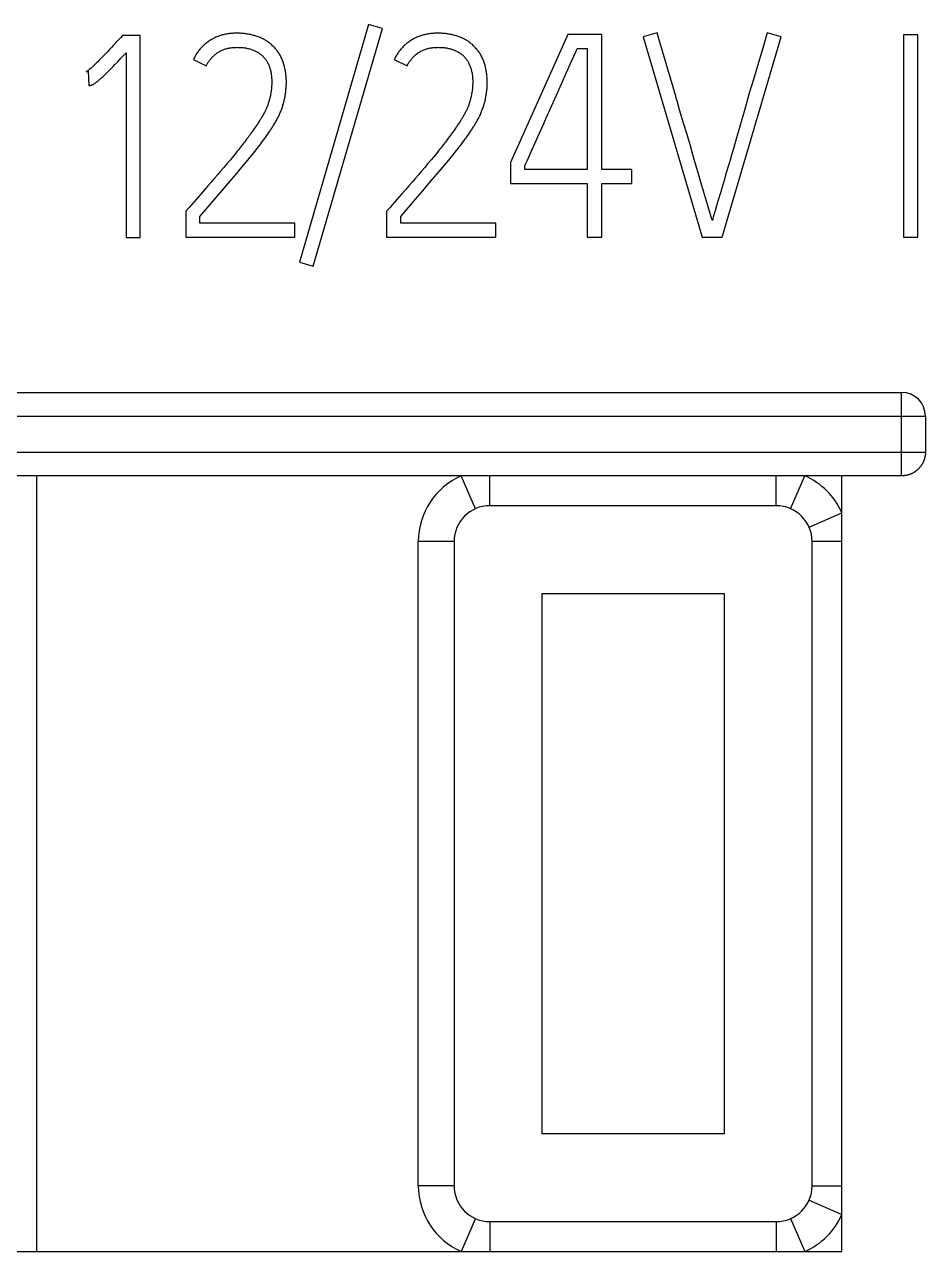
# Model space of a CAD drawing. Extents: x 0 to 420, y 0 to 297.
# Drawn here: x 125.96 to 133.51, y 212.15 to 222.43 of the extents above; entities that cross this region are included whole.
import ezdxf

# ---------------------------------------------------------------- set-up
doc = ezdxf.new("R2010")
doc.units = 0
doc.header["$LTSCALE"] = 23.1
doc.layers.add('10000_FRONT', color=7, linetype='CONTINUOUS')
doc.layers.add('10500_FRONT_LABELING', color=7, linetype='CONTINUOUS')

msp = doc.modelspace()

# ---------------------------------------------------------------- linework, layer by layer
at = {"layer": '10000_FRONT', "color": 7, "linetype": 'CONTINUOUS'}
for p, q in [((122.758, 219.348), (133.308, 219.348)), ((133.308, 218.648), (133.308, 219.348)), ((122.758, 219.148), (133.508, 219.148)), ((133.508, 219.148), (133.508, 218.848)), ((118.69, 218.848), (133.508, 218.848)), ((133.308, 218.648), (118.274, 218.648)), ((126.058, 218.648), (126.058, 212.148)), ((129.738, 218.373), (129.618, 218.648)), ((129.858, 218.398), (129.858, 218.648)), ((132.258, 218.398), (132.258, 218.648)), ((132.378, 218.373), (132.498, 218.648)), ((132.808, 212.148), (132.808, 218.648)), ((132.258, 218.398), (129.858, 218.398)), ((132.533, 218.218), (132.808, 218.338)), ((129.258, 212.698), (129.258, 218.098)), ((129.558, 218.098), (129.258, 218.098)), ((129.558, 218.098), (129.558, 212.698)), ((132.558, 212.698), (132.558, 218.098)), ((132.808, 218.098), (132.558, 218.098)), ((130.295, 213.135), (130.295, 217.661)), ((130.295, 217.661), (131.821, 217.661)), ((131.821, 217.661), (131.821, 213.135)), ((131.821, 213.135), (130.295, 213.135)), ((129.558, 212.698), (129.258, 212.698)), ((132.558, 212.698), (132.808, 212.698)), ((132.533, 212.578), (132.808, 212.458)), ((129.738, 212.423), (129.618, 212.148)), ((129.858, 212.398), (129.858, 212.148)), ((129.858, 212.398), (132.258, 212.398)), ((132.258, 212.398), (132.258, 212.148)), ((132.378, 212.423), (132.498, 212.148)), ((118.558, 212.148), (132.808, 212.148))]:
    msp.add_line(p, q, dxfattribs=at)
msp.add_lwpolyline([(133.508, 218.848), (133.508, 218.844), (133.508, 218.841), (133.508, 218.837), (133.508, 218.834), (133.507, 218.83), (133.507, 218.826), (133.506, 218.823), (133.506, 218.819), (133.505, 218.816), (133.505, 218.812), (133.504, 218.809), (133.503, 218.805), (133.503, 218.802), (133.502, 218.798), (133.501, 218.795), (133.5, 218.792), (133.499, 218.788), (133.498, 218.785), (133.497, 218.781), (133.495, 218.778), (133.494, 218.775), (133.493, 218.771), (133.491, 218.768), (133.49, 218.765), (133.488, 218.762), (133.487, 218.758), (133.485, 218.755), (133.483, 218.752), (133.482, 218.749), (133.48, 218.746), (133.478, 218.743), (133.476, 218.74), (133.474, 218.737), (133.472, 218.734), (133.47, 218.731), (133.468, 218.728), (133.466, 218.725), (133.464, 218.723), (133.462, 218.72), (133.459, 218.717), (133.457, 218.714), (133.455, 218.712), (133.452, 218.709), (133.45, 218.707), (133.447, 218.704), (133.445, 218.702), (133.442, 218.699), (133.439, 218.697), (133.437, 218.695), (133.434, 218.692), (133.431, 218.69), (133.428, 218.688), (133.425, 218.686), (133.422, 218.684), (133.419, 218.682), (133.416, 218.68), (133.413, 218.678), (133.41, 218.676), (133.407, 218.674), (133.404, 218.673), (133.401, 218.671), (133.398, 218.669), (133.395, 218.668), (133.391, 218.666), (133.388, 218.665), (133.385, 218.663), (133.382, 218.662), (133.378, 218.661), (133.375, 218.66), (133.372, 218.658), (133.368, 218.657), (133.365, 218.656), (133.361, 218.655), (133.358, 218.654), (133.354, 218.653), (133.351, 218.653), (133.347, 218.652), (133.344, 218.651), (133.34, 218.651), (133.337, 218.65), (133.333, 218.65), (133.33, 218.649), (133.326, 218.649), (133.322, 218.648), (133.319, 218.648), (133.315, 218.648), (133.312, 218.648), (133.308, 218.648)], dxfattribs=at)
for centre, radius, start, end in [((133.308, 219.148), 0.2, 0, 90), ((129.858, 218.098), 0.6, 113.5565, 180), ((132.258, 218.098), 0.6, 23.5565, 66.4435), ((129.858, 218.098), 0.3, 90, 180), ((132.258, 218.098), 0.3, 0, 90), ((129.858, 212.698), 0.6, 180, 246.4435), ((129.858, 212.698), 0.3, 180, 270), ((132.258, 212.698), 0.3, 270, 360), ((132.258, 212.698), 0.6, 293.5565, 336.4435)]:
    msp.add_arc(centre, radius, start, end, dxfattribs=at)
at = {"layer": '10500_FRONT_LABELING', "color": 7, "linetype": 'CONTINUOUS'}
for p, q in [((128.84, 222.43), (128.261, 220.438)), ((128.957, 222.397), (128.84, 222.43)), ((126.778, 222.339), (126.761, 222.32)), ((126.928, 222.339), (126.778, 222.339)), ((126.928, 220.646), (126.928, 222.339)), ((128.378, 220.405), (128.957, 222.397)), ((130.512, 222.348), (130.031, 221.273)), ((130.795, 222.348), (130.512, 222.348)), ((130.795, 221.216), (130.795, 222.348)), ((131.26, 222.36), (131.143, 222.327)), ((131.143, 222.327), (131.638, 220.648)), ((131.282, 222.284), (131.26, 222.36)), ((131.805, 220.648), (132.298, 222.327)), ((132.181, 222.36), (132.15, 222.253)), ((132.298, 222.327), (132.181, 222.36)), ((133.324, 222.343), (133.324, 220.648)), ((133.443, 222.343), (133.324, 222.343)), ((133.443, 220.648), (133.443, 222.343)), ((126.67, 222.221), (126.653, 222.203)), ((126.686, 222.238), (126.67, 222.221)), ((126.702, 222.255), (126.686, 222.238)), ((130.543, 222.123), (130.58, 222.206)), ((130.58, 222.206), (130.59, 222.23)), ((130.59, 222.23), (130.674, 222.23)), ((130.674, 222.23), (130.674, 221.216)), ((131.304, 222.208), (131.282, 222.284)), ((132.15, 222.253), (132.102, 222.094)), ((126.593, 222.14), (126.582, 222.129)), ((126.604, 222.152), (126.593, 222.14)), ((126.621, 222.169), (126.604, 222.152)), ((126.637, 222.186), (126.621, 222.169)), ((126.653, 222.203), (126.637, 222.186)), ((126.716, 222.095), (126.739, 222.119)), ((126.739, 222.119), (126.766, 222.148)), ((126.766, 222.148), (126.809, 222.192)), ((126.809, 222.192), (126.809, 220.646)), ((127.373, 222.138), (127.48, 222.084)), ((129.057, 222.138), (129.164, 222.084)), ((130.417, 221.839), (130.543, 222.123)), ((126.475, 222.034), (126.49, 222.039)), ((126.49, 222.039), (126.497, 221.919)), ((126.617, 221.996), (126.625, 222.004)), ((126.625, 222.004), (126.633, 222.012)), ((126.633, 222.012), (126.641, 222.02)), ((126.641, 222.02), (126.649, 222.027)), ((126.649, 222.027), (126.661, 222.039)), ((126.661, 222.039), (126.673, 222.051)), ((126.673, 222.051), (126.685, 222.063)), ((126.685, 222.063), (126.701, 222.079)), ((126.701, 222.079), (126.716, 222.095)), ((132.102, 222.094), (132.063, 221.961)), ((132.063, 221.961), (132.032, 221.854)), ((132.032, 221.854), (131.994, 221.721)), ((131.459, 221.678), (131.448, 221.716)), ((131.994, 221.721), (131.925, 221.481)), ((127.909, 221.596), (127.901, 221.584)), ((127.917, 221.608), (127.909, 221.596)), ((127.925, 221.619), (127.917, 221.608)), ((129.593, 221.596), (129.585, 221.584)), ((129.601, 221.608), (129.593, 221.596)), ((129.608, 221.619), (129.601, 221.608)), ((130.198, 221.353), (130.31, 221.602)), ((131.47, 221.64), (131.459, 221.678)), ((131.481, 221.603), (131.47, 221.64)), ((131.51, 221.508), (131.481, 221.603)), ((127.836, 221.491), (127.828, 221.48)), ((127.845, 221.503), (127.836, 221.491)), ((127.853, 221.514), (127.845, 221.503)), ((127.861, 221.526), (127.853, 221.514)), ((127.869, 221.537), (127.861, 221.526)), ((127.877, 221.549), (127.869, 221.537)), ((127.885, 221.561), (127.877, 221.549)), ((127.893, 221.572), (127.885, 221.561)), ((127.901, 221.584), (127.893, 221.572)), ((127.978, 221.485), (127.987, 221.499)), ((127.987, 221.499), (127.997, 221.513)), ((127.997, 221.513), (128.006, 221.527)), ((129.52, 221.491), (129.511, 221.48)), ((129.528, 221.503), (129.52, 221.491)), ((129.537, 221.514), (129.528, 221.503)), ((129.545, 221.526), (129.537, 221.514)), ((129.553, 221.537), (129.545, 221.526)), ((129.561, 221.549), (129.553, 221.537)), ((129.569, 221.561), (129.561, 221.549)), ((129.577, 221.572), (129.569, 221.561)), ((129.585, 221.584), (129.577, 221.572)), ((129.661, 221.485), (129.671, 221.499)), ((129.671, 221.499), (129.681, 221.513)), ((129.681, 221.513), (129.69, 221.527)), ((131.521, 221.47), (131.51, 221.508)), ((127.759, 221.391), (127.75, 221.38)), ((127.768, 221.402), (127.759, 221.391)), ((127.776, 221.413), (127.768, 221.402)), ((127.785, 221.424), (127.776, 221.413)), ((127.794, 221.435), (127.785, 221.424)), ((127.802, 221.446), (127.794, 221.435)), ((127.811, 221.457), (127.802, 221.446)), ((127.819, 221.469), (127.811, 221.457)), ((127.828, 221.48), (127.819, 221.469)), ((127.897, 221.378), (127.907, 221.392)), ((127.907, 221.392), (127.918, 221.405)), ((127.918, 221.405), (127.928, 221.418)), ((127.928, 221.418), (127.938, 221.431)), ((127.938, 221.431), (127.948, 221.445)), ((127.948, 221.445), (127.958, 221.458)), ((127.958, 221.458), (127.968, 221.472)), ((127.968, 221.472), (127.978, 221.485)), ((129.443, 221.391), (129.434, 221.38)), ((129.451, 221.402), (129.443, 221.391)), ((129.46, 221.413), (129.451, 221.402)), ((129.469, 221.424), (129.46, 221.413)), ((129.477, 221.435), (129.469, 221.424)), ((129.486, 221.446), (129.477, 221.435)), ((129.495, 221.457), (129.486, 221.446)), ((129.503, 221.469), (129.495, 221.457)), ((129.511, 221.48), (129.503, 221.469)), ((129.581, 221.378), (129.591, 221.392)), ((129.591, 221.392), (129.601, 221.405)), ((129.601, 221.405), (129.612, 221.418)), ((129.612, 221.418), (129.622, 221.431)), ((129.622, 221.431), (129.632, 221.445)), ((129.632, 221.445), (129.642, 221.458)), ((129.642, 221.458), (129.651, 221.472)), ((129.651, 221.472), (129.661, 221.485)), ((131.538, 221.414), (131.521, 221.47)), ((131.571, 221.3), (131.538, 221.414)), ((131.902, 221.401), (131.886, 221.348)), ((131.925, 221.481), (131.902, 221.401)), ((127.683, 221.298), (127.655, 221.266)), ((127.701, 221.32), (127.683, 221.298)), ((127.714, 221.336), (127.701, 221.32)), ((127.728, 221.352), (127.714, 221.336)), ((127.741, 221.369), (127.728, 221.352)), ((127.75, 221.38), (127.741, 221.369)), ((127.797, 221.255), (127.829, 221.294)), ((127.829, 221.294), (127.85, 221.32)), ((127.85, 221.32), (127.866, 221.339)), ((127.866, 221.339), (127.882, 221.359)), ((127.882, 221.359), (127.897, 221.378)), ((129.366, 221.298), (129.339, 221.266)), ((129.385, 221.32), (129.366, 221.298)), ((129.398, 221.336), (129.385, 221.32)), ((129.412, 221.352), (129.398, 221.336)), ((129.425, 221.369), (129.412, 221.352)), ((129.434, 221.38), (129.425, 221.369)), ((129.481, 221.255), (129.513, 221.294)), ((129.513, 221.294), (129.534, 221.32)), ((129.534, 221.32), (129.55, 221.339)), ((129.55, 221.339), (129.565, 221.359)), ((129.565, 221.359), (129.581, 221.378)), ((130.172, 221.294), (130.198, 221.353)), ((131.871, 221.295), (131.855, 221.242)), ((131.886, 221.348), (131.871, 221.295)), ((127.601, 221.201), (127.578, 221.174)), ((127.628, 221.233), (127.601, 221.201)), ((127.655, 221.266), (127.628, 221.233)), ((127.695, 221.134), (127.733, 221.178)), ((127.733, 221.178), (127.765, 221.217)), ((127.765, 221.217), (127.797, 221.255)), ((129.284, 221.201), (129.261, 221.174)), ((129.312, 221.233), (129.284, 221.201)), ((129.339, 221.266), (129.312, 221.233)), ((129.378, 221.134), (129.416, 221.178)), ((129.416, 221.178), (129.449, 221.217)), ((129.449, 221.217), (129.481, 221.255)), ((130.031, 221.273), (130.031, 221.098)), ((130.15, 221.216), (130.15, 221.247)), ((130.674, 221.216), (130.15, 221.216)), ((131.048, 221.216), (130.795, 221.216)), ((131.048, 221.098), (131.048, 221.216)), ((131.839, 221.188), (131.823, 221.135)), ((131.855, 221.242), (131.839, 221.188)), ((127.495, 221.078), (127.467, 221.046)), ((127.523, 221.11), (127.495, 221.078)), ((127.55, 221.142), (127.523, 221.11)), ((127.578, 221.174), (127.55, 221.142)), ((127.597, 221.019), (127.695, 221.134)), ((129.178, 221.078), (129.151, 221.046)), ((129.206, 221.11), (129.178, 221.078)), ((129.234, 221.142), (129.206, 221.11)), ((129.261, 221.174), (129.234, 221.142)), ((129.318, 221.064), (129.378, 221.134)), ((130.031, 221.098), (130.674, 221.098)), ((130.674, 221.098), (130.674, 220.648)), ((130.795, 220.648), (130.795, 221.098)), ((130.795, 221.098), (131.048, 221.098)), ((131.823, 221.135), (131.792, 221.029)), ((127.435, 221.009), (127.337, 220.897)), ((127.467, 221.046), (127.435, 221.009)), ((127.548, 220.962), (127.597, 221.019)), ((129.151, 221.046), (129.118, 221.009)), ((129.237, 220.969), (129.297, 221.038)), ((129.297, 221.038), (129.318, 221.064)), ((131.665, 220.978), (131.648, 221.035)), ((131.682, 220.922), (131.665, 220.978)), ((127.337, 220.897), (127.309, 220.865)), ((127.428, 220.822), (127.548, 220.962)), ((129.021, 220.897), (128.992, 220.865)), ((129.112, 220.822), (129.193, 220.918)), ((129.193, 220.918), (129.237, 220.969)), ((131.693, 220.884), (131.682, 220.922)), ((131.704, 220.846), (131.693, 220.884)), ((127.309, 220.865), (127.309, 220.648)), ((127.428, 220.766), (127.428, 220.822)), ((128.223, 220.766), (127.428, 220.766)), ((128.223, 220.648), (128.223, 220.766)), ((128.992, 220.865), (128.992, 220.648)), ((129.112, 220.766), (129.112, 220.822)), ((129.907, 220.766), (129.112, 220.766)), ((129.907, 220.648), (129.907, 220.766)), ((126.809, 220.646), (126.928, 220.646)), ((127.309, 220.648), (128.223, 220.648)), ((128.992, 220.648), (129.907, 220.648)), ((130.674, 220.648), (130.795, 220.648)), ((131.638, 220.648), (131.805, 220.648)), ((133.324, 220.648), (133.443, 220.648)), ((128.261, 220.438), (128.378, 220.405))]:
    msp.add_line(p, q, dxfattribs=at)
for points in [[(126.761, 222.32), (126.756, 222.314), (126.751, 222.308)], [(128.06, 222.228), (128.055, 222.235), (128.049, 222.241), (128.043, 222.247), (128.037, 222.253), (128.031, 222.259), (128.025, 222.265), (128.018, 222.27), (128.012, 222.275), (128.005, 222.28), (127.998, 222.285), (127.991, 222.29), (127.984, 222.294), (127.977, 222.299), (127.97, 222.303), (127.962, 222.307), (127.955, 222.31), (127.947, 222.314), (127.94, 222.318), (127.932, 222.321), (127.924, 222.324), (127.916, 222.327), (127.908, 222.33), (127.9, 222.333), (127.892, 222.335), (127.884, 222.338), (127.876, 222.34), (127.868, 222.342), (127.86, 222.344), (127.852, 222.346), (127.844, 222.348), (127.835, 222.349), (127.827, 222.351), (127.819, 222.352), (127.81, 222.353), (127.802, 222.354), (127.794, 222.355), (127.785, 222.356), (127.777, 222.356), (127.768, 222.357), (127.76, 222.357), (127.751, 222.357), (127.743, 222.357), (127.734, 222.357), (127.726, 222.357), (127.718, 222.357), (127.709, 222.357), (127.701, 222.356), (127.692, 222.355), (127.684, 222.355), (127.676, 222.354), (127.667, 222.353), (127.659, 222.352), (127.651, 222.35), (127.642, 222.349), (127.634, 222.347), (127.626, 222.345), (127.617, 222.343), (127.609, 222.341), (127.601, 222.338), (127.593, 222.336), (127.585, 222.333), (127.577, 222.33), (127.569, 222.327), (127.562, 222.324), (127.554, 222.32), (127.546, 222.317), (127.539, 222.313), (127.532, 222.309), (127.524, 222.305), (127.517, 222.3), (127.51, 222.296), (127.503, 222.291), (127.496, 222.286), (127.489, 222.281), (127.482, 222.276), (127.476, 222.271), (127.469, 222.265), (127.463, 222.26), (127.457, 222.254), (127.451, 222.248), (127.445, 222.242), (127.439, 222.236), (127.433, 222.23), (127.428, 222.223), (127.422, 222.217), (127.417, 222.21), (127.412, 222.204), (127.407, 222.197), (127.402, 222.19), (127.397, 222.183), (127.393, 222.175), (127.389, 222.168), (127.385, 222.161), (127.381, 222.153), (127.377, 222.146), (127.373, 222.138)], [(129.744, 222.228), (129.738, 222.235), (129.733, 222.241), (129.727, 222.247), (129.721, 222.253), (129.715, 222.259), (129.708, 222.265), (129.702, 222.27), (129.696, 222.275), (129.689, 222.28), (129.682, 222.285), (129.675, 222.29), (129.668, 222.294), (129.661, 222.299), (129.654, 222.303), (129.646, 222.307), (129.639, 222.31), (129.631, 222.314), (129.623, 222.318), (129.615, 222.321), (129.608, 222.324), (129.6, 222.327), (129.592, 222.33), (129.584, 222.333), (129.576, 222.335), (129.568, 222.338), (129.56, 222.34), (129.552, 222.342), (129.544, 222.344), (129.535, 222.346), (129.527, 222.348), (129.519, 222.349), (129.511, 222.351), (129.502, 222.352), (129.494, 222.353), (129.486, 222.354), (129.477, 222.355), (129.469, 222.356), (129.46, 222.356), (129.452, 222.357), (129.443, 222.357), (129.435, 222.357), (129.426, 222.357), (129.418, 222.357), (129.41, 222.357), (129.401, 222.357), (129.393, 222.357), (129.384, 222.356), (129.376, 222.355), (129.368, 222.355), (129.359, 222.354), (129.351, 222.353), (129.343, 222.352), (129.334, 222.35), (129.326, 222.349), (129.318, 222.347), (129.309, 222.345), (129.301, 222.343), (129.293, 222.341), (129.285, 222.338), (129.277, 222.336), (129.269, 222.333), (129.261, 222.33), (129.253, 222.327), (129.245, 222.324), (129.238, 222.32), (129.23, 222.317), (129.223, 222.313), (129.215, 222.309), (129.208, 222.305), (129.201, 222.3), (129.193, 222.296), (129.186, 222.291), (129.179, 222.286), (129.173, 222.281), (129.166, 222.276), (129.159, 222.271), (129.153, 222.265), (129.147, 222.26), (129.14, 222.254), (129.134, 222.248), (129.128, 222.242), (129.123, 222.236), (129.117, 222.23), (129.111, 222.223), (129.106, 222.217), (129.101, 222.21), (129.096, 222.204), (129.091, 222.197), (129.086, 222.19), (129.081, 222.183), (129.077, 222.175), (129.072, 222.168), (129.068, 222.161), (129.064, 222.153), (129.06, 222.146), (129.057, 222.138)], [(126.751, 222.308), (126.74, 222.296), (126.702, 222.255)], [(127.48, 222.084), (127.483, 222.09), (127.487, 222.097), (127.49, 222.103), (127.494, 222.109), (127.498, 222.115), (127.502, 222.121), (127.506, 222.127), (127.51, 222.133), (127.514, 222.138), (127.519, 222.144), (127.524, 222.149), (127.528, 222.154), (127.533, 222.159), (127.539, 222.165), (127.544, 222.169), (127.549, 222.174), (127.555, 222.179), (127.56, 222.183), (127.566, 222.187), (127.572, 222.192), (127.578, 222.196), (127.584, 222.199), (127.59, 222.203), (127.596, 222.207), (127.602, 222.21), (127.609, 222.213), (127.615, 222.216), (127.622, 222.219), (127.629, 222.221), (127.635, 222.224), (127.642, 222.226), (127.649, 222.228), (127.656, 222.23), (127.663, 222.232), (127.67, 222.233), (127.677, 222.234), (127.684, 222.235), (127.691, 222.236), (127.698, 222.237), (127.705, 222.238), (127.713, 222.239), (127.72, 222.239), (127.727, 222.239), (127.734, 222.239), (127.741, 222.24), (127.748, 222.239), (127.755, 222.239), (127.762, 222.239), (127.769, 222.239), (127.777, 222.238), (127.784, 222.238), (127.791, 222.237), (127.798, 222.236), (127.805, 222.235), (127.812, 222.234), (127.819, 222.233), (127.826, 222.231), (127.833, 222.23), (127.84, 222.228), (127.847, 222.226), (127.854, 222.224), (127.861, 222.222), (127.867, 222.219), (127.874, 222.217), (127.881, 222.214), (127.887, 222.211), (127.894, 222.208), (127.9, 222.205), (127.906, 222.202), (127.913, 222.198), (127.919, 222.194), (127.925, 222.19), (127.931, 222.186), (127.936, 222.182), (127.942, 222.177), (127.947, 222.173), (127.952, 222.168), (127.957, 222.163), (127.962, 222.157), (127.967, 222.152), (127.972, 222.147), (127.976, 222.141), (127.98, 222.135), (127.984, 222.129), (127.988, 222.123), (127.992, 222.117), (127.995, 222.111), (127.998, 222.104), (128.002, 222.098), (128.004, 222.091), (128.007, 222.085), (128.01, 222.078), (128.012, 222.071), (128.014, 222.064), (128.016, 222.058), (128.018, 222.051), (128.02, 222.044), (128.021, 222.037), (128.023, 222.03), (128.024, 222.023), (128.025, 222.016), (128.026, 222.009), (128.027, 222.002), (128.028, 221.995), (128.029, 221.988), (128.029, 221.98), (128.03, 221.973), (128.03, 221.966), (128.03, 221.959), (128.03, 221.952), (128.03, 221.945), (128.03, 221.938), (128.03, 221.93), (128.03, 221.923), (128.029, 221.916), (128.029, 221.909), (128.028, 221.902), (128.028, 221.895), (128.027, 221.888), (128.026, 221.881), (128.025, 221.874), (128.024, 221.867), (128.023, 221.86), (128.022, 221.853), (128.02, 221.846), (128.019, 221.839), (128.018, 221.832), (128.016, 221.825), (128.015, 221.818), (128.013, 221.811), (128.011, 221.804), (128.009, 221.798), (128.007, 221.791), (128.005, 221.784), (128.003, 221.777), (128.001, 221.77), (127.999, 221.763), (127.996, 221.757), (127.994, 221.75), (127.991, 221.743), (127.989, 221.737), (127.986, 221.73), (127.983, 221.724), (127.98, 221.717), (127.977, 221.711), (127.974, 221.705), (127.971, 221.699), (127.968, 221.692), (127.964, 221.686), (127.961, 221.68), (127.957, 221.674), (127.954, 221.668), (127.95, 221.661), (127.947, 221.655), (127.943, 221.649), (127.94, 221.643), (127.936, 221.637), (127.932, 221.631), (127.928, 221.625), (127.925, 221.619)], [(128.006, 221.527), (128.011, 221.534), (128.016, 221.541), (128.02, 221.548), (128.025, 221.555), (128.03, 221.562), (128.034, 221.569), (128.039, 221.576), (128.043, 221.583), (128.048, 221.59), (128.052, 221.597), (128.056, 221.604), (128.06, 221.612), (128.064, 221.619), (128.069, 221.626), (128.073, 221.634), (128.076, 221.641), (128.08, 221.648), (128.084, 221.656), (128.088, 221.663), (128.091, 221.671), (128.095, 221.678), (128.098, 221.686), (128.101, 221.694), (128.105, 221.701), (128.108, 221.709), (128.111, 221.717), (128.114, 221.725), (128.117, 221.733), (128.119, 221.741), (128.122, 221.749), (128.124, 221.757), (128.127, 221.765), (128.129, 221.773), (128.131, 221.781), (128.133, 221.789), (128.135, 221.797), (128.137, 221.806), (128.139, 221.814), (128.14, 221.822), (128.142, 221.83), (128.143, 221.838), (128.144, 221.847), (128.146, 221.855), (128.147, 221.863), (128.148, 221.872), (128.149, 221.88), (128.149, 221.888), (128.15, 221.896), (128.151, 221.905), (128.151, 221.913), (128.151, 221.921), (128.152, 221.93), (128.152, 221.938), (128.152, 221.946), (128.152, 221.955), (128.152, 221.963), (128.151, 221.972), (128.151, 221.98), (128.15, 221.988), (128.15, 221.997), (128.149, 222.005), (128.148, 222.014), (128.147, 222.022), (128.146, 222.03), (128.144, 222.039), (128.143, 222.047), (128.141, 222.055), (128.14, 222.063), (128.138, 222.072), (128.136, 222.08), (128.134, 222.088), (128.132, 222.096), (128.129, 222.104), (128.127, 222.112), (128.124, 222.12), (128.121, 222.128), (128.118, 222.136), (128.114, 222.144), (128.111, 222.151), (128.107, 222.159), (128.103, 222.166), (128.099, 222.174), (128.095, 222.181), (128.09, 222.188), (128.086, 222.195), (128.081, 222.202), (128.076, 222.209), (128.071, 222.216), (128.066, 222.222), (128.06, 222.228)], [(129.164, 222.084), (129.167, 222.09), (129.17, 222.097), (129.174, 222.103), (129.178, 222.109), (129.181, 222.115), (129.185, 222.121), (129.189, 222.127), (129.194, 222.133), (129.198, 222.138), (129.203, 222.144), (129.207, 222.149), (129.212, 222.154), (129.217, 222.159), (129.222, 222.165), (129.227, 222.169), (129.233, 222.174), (129.238, 222.179), (129.244, 222.183), (129.25, 222.187), (129.255, 222.192), (129.261, 222.196), (129.267, 222.199), (129.273, 222.203), (129.28, 222.207), (129.286, 222.21), (129.293, 222.213), (129.299, 222.216), (129.306, 222.219), (129.312, 222.221), (129.319, 222.224), (129.326, 222.226), (129.333, 222.228), (129.34, 222.23), (129.346, 222.232), (129.353, 222.233), (129.361, 222.234), (129.368, 222.235), (129.375, 222.236), (129.382, 222.237), (129.389, 222.238), (129.396, 222.239), (129.403, 222.239), (129.41, 222.239), (129.418, 222.239), (129.425, 222.24), (129.432, 222.239), (129.439, 222.239), (129.446, 222.239), (129.453, 222.239), (129.46, 222.238), (129.467, 222.238), (129.474, 222.237), (129.481, 222.236), (129.488, 222.235), (129.496, 222.234), (129.503, 222.233), (129.51, 222.231), (129.517, 222.23), (129.524, 222.228), (129.531, 222.226), (129.537, 222.224), (129.544, 222.222), (129.551, 222.219), (129.558, 222.217), (129.564, 222.214), (129.571, 222.211), (129.577, 222.208), (129.584, 222.205), (129.59, 222.202), (129.596, 222.198), (129.602, 222.194), (129.608, 222.19), (129.614, 222.186), (129.62, 222.182), (129.625, 222.177), (129.631, 222.173), (129.636, 222.168), (129.641, 222.163), (129.646, 222.157), (129.651, 222.152), (129.655, 222.147), (129.66, 222.141), (129.664, 222.135), (129.668, 222.129), (129.672, 222.123), (129.675, 222.117), (129.679, 222.111), (129.682, 222.104), (129.685, 222.098), (129.688, 222.091), (129.691, 222.085), (129.693, 222.078), (129.696, 222.071), (129.698, 222.064), (129.7, 222.058), (129.702, 222.051), (129.704, 222.044), (129.705, 222.037), (129.707, 222.03), (129.708, 222.023), (129.709, 222.016), (129.71, 222.009), (129.711, 222.002), (129.712, 221.995), (129.712, 221.988), (129.713, 221.98), (129.713, 221.973), (129.714, 221.966), (129.714, 221.959), (129.714, 221.952), (129.714, 221.945), (129.714, 221.938), (129.714, 221.93), (129.713, 221.923), (129.713, 221.916), (129.713, 221.909), (129.712, 221.902), (129.711, 221.895), (129.711, 221.888), (129.71, 221.881), (129.709, 221.874), (129.708, 221.867), (129.707, 221.86), (129.705, 221.853), (129.704, 221.846), (129.703, 221.839), (129.701, 221.832), (129.7, 221.825), (129.698, 221.818), (129.696, 221.811), (129.695, 221.804), (129.693, 221.798), (129.691, 221.791), (129.689, 221.784), (129.687, 221.777), (129.685, 221.77), (129.682, 221.763), (129.68, 221.757), (129.678, 221.75), (129.675, 221.743), (129.672, 221.737), (129.67, 221.73), (129.667, 221.724), (129.664, 221.717), (129.661, 221.711), (129.658, 221.705), (129.654, 221.699), (129.651, 221.692), (129.648, 221.686), (129.645, 221.68), (129.641, 221.674), (129.638, 221.668), (129.634, 221.661), (129.631, 221.655), (129.627, 221.649), (129.623, 221.643), (129.62, 221.637), (129.616, 221.631), (129.612, 221.625), (129.608, 221.619)], [(129.69, 221.527), (129.695, 221.534), (129.699, 221.541), (129.704, 221.548), (129.709, 221.555), (129.713, 221.562), (129.718, 221.569), (129.722, 221.576), (129.727, 221.583), (129.731, 221.59), (129.735, 221.597), (129.74, 221.604), (129.744, 221.612), (129.748, 221.619), (129.752, 221.626), (129.756, 221.634), (129.76, 221.641), (129.764, 221.648), (129.768, 221.656), (129.771, 221.663), (129.775, 221.671), (129.778, 221.678), (129.782, 221.686), (129.785, 221.694), (129.788, 221.701), (129.791, 221.709), (129.794, 221.717), (129.797, 221.725), (129.8, 221.733), (129.803, 221.741), (129.806, 221.749), (129.808, 221.757), (129.81, 221.765), (129.813, 221.773), (129.815, 221.781), (129.817, 221.789), (129.819, 221.797), (129.821, 221.806), (129.822, 221.814), (129.824, 221.822), (129.825, 221.83), (129.827, 221.838), (129.828, 221.847), (129.829, 221.855), (129.83, 221.863), (129.831, 221.872), (129.832, 221.88), (129.833, 221.888), (129.834, 221.896), (129.834, 221.905), (129.835, 221.913), (129.835, 221.921), (129.835, 221.93), (129.835, 221.938), (129.836, 221.946), (129.835, 221.955), (129.835, 221.963), (129.835, 221.972), (129.835, 221.98), (129.834, 221.988), (129.833, 221.997), (129.832, 222.005), (129.832, 222.014), (129.83, 222.022), (129.829, 222.03), (129.828, 222.039), (129.827, 222.047), (129.825, 222.055), (129.823, 222.063), (129.822, 222.072), (129.82, 222.08), (129.817, 222.088), (129.815, 222.096), (129.813, 222.104), (129.81, 222.112), (129.807, 222.12), (129.804, 222.128), (129.801, 222.136), (129.798, 222.144), (129.794, 222.151), (129.791, 222.159), (129.787, 222.166), (129.783, 222.174), (129.778, 222.181), (129.774, 222.188), (129.77, 222.195), (129.765, 222.202), (129.76, 222.209), (129.755, 222.216), (129.75, 222.222), (129.744, 222.228)], [(131.448, 221.716), (131.426, 221.792), (131.42, 221.811), (131.415, 221.83), (131.304, 222.208)], [(126.582, 222.129), (126.571, 222.118), (126.565, 222.112), (126.559, 222.107), (126.554, 222.101), (126.548, 222.096), (126.542, 222.09), (126.536, 222.085), (126.531, 222.08), (126.525, 222.074), (126.519, 222.069), (126.513, 222.064), (126.507, 222.059), (126.501, 222.054), (126.495, 222.048), (126.488, 222.044), (126.482, 222.039), (126.479, 222.037), (126.475, 222.034)], [(126.497, 221.919), (126.5, 221.919), (126.502, 221.919), (126.505, 221.92), (126.508, 221.92), (126.514, 221.921), (126.516, 221.922), (126.519, 221.923), (126.522, 221.924), (126.524, 221.924), (126.527, 221.926), (126.529, 221.927), (126.534, 221.929), (126.539, 221.932), (126.544, 221.935), (126.549, 221.939), (126.553, 221.942), (126.558, 221.945), (126.562, 221.949), (126.566, 221.952), (126.571, 221.956), (126.575, 221.959), (126.579, 221.963), (126.584, 221.966), (126.588, 221.97), (126.592, 221.974), (126.596, 221.977), (126.6, 221.981), (126.605, 221.985), (126.609, 221.989), (126.617, 221.996)], [(130.31, 221.602), (130.347, 221.685), (130.353, 221.696), (130.358, 221.708), (130.363, 221.72), (130.417, 221.839)], [(130.15, 221.247), (130.155, 221.259), (130.172, 221.294)], [(131.61, 221.168), (131.593, 221.224), (131.587, 221.243), (131.582, 221.262), (131.571, 221.3)], [(131.648, 221.035), (131.621, 221.13), (131.615, 221.149), (131.61, 221.168)], [(129.118, 221.009), (129.039, 220.919), (129.021, 220.897)], [(131.792, 221.029), (131.784, 221.002), (131.776, 220.976), (131.768, 220.949), (131.76, 220.923), (131.745, 220.869)], [(131.745, 220.869), (131.738, 220.843), (131.73, 220.816), (131.722, 220.789)], [(131.722, 220.789), (131.716, 220.808), (131.71, 220.827), (131.704, 220.846)]]:
    msp.add_lwpolyline(points, dxfattribs=at)

doc.saveas('drawing.dxf')
